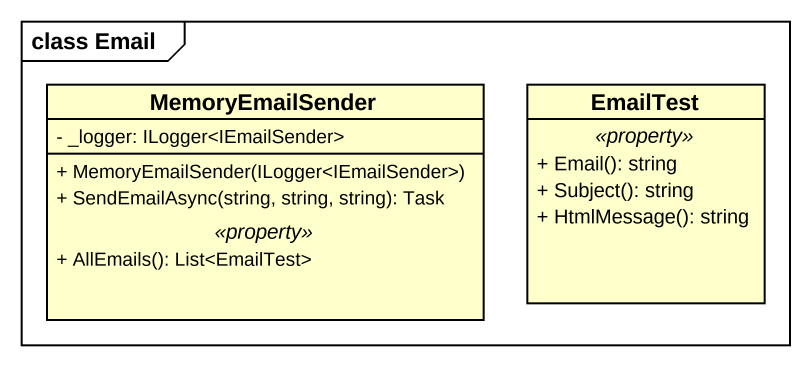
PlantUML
@startuml
mainframe class Email
hide circle
hide empty members
skinparam classAttributeIconSize 0
class MemoryEmailSender {
  - _logger: ILogger<IEmailSender>
  --
  + MemoryEmailSender(ILogger<IEmailSender>)
  + SendEmailAsync(string, string, string): Task
  .. <<property>> ..
  + AllEmails(): List<EmailTest>
}
class EmailTest {
  .. <<property>> ..
  + Email(): string
  + Subject(): string
  + HtmlMessage(): string
}
@enduml
